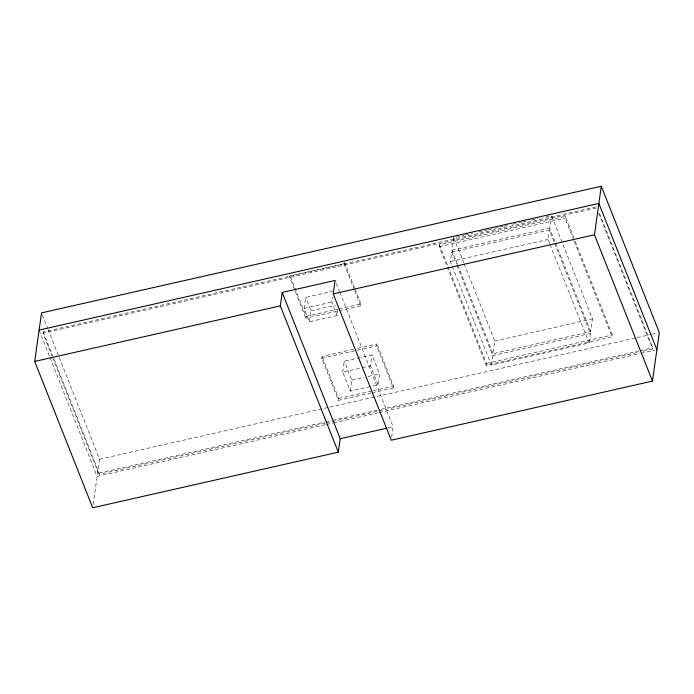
<?xml version="1.0" encoding="UTF-8"?>
<svg xmlns="http://www.w3.org/2000/svg" width="694" height="694" viewBox="0 0 694 694"><rect width="100%" height="100%" fill="white"/><g stroke="black" fill="none" stroke-linecap="round" stroke-linejoin="round"><path stroke-width="0.52" stroke-dasharray="3.47 2.6" d="M43.028 333.207L43.202 331.966L596.823 206.708L596.649 207.948L43.028 333.207L52.154 356.23M93.161 504.547L99.537 459.211L48.276 329.936M325.096 423.193L98.99 474.349L99.173 473.108L53.126 356.994M338.03 309.533L337.189 315.51L309.437 321.782L304.111 308.353L305.655 297.405L332.374 291.359M355.016 288.912L360.975 303.946L360.715 305.811L305.889 318.216L306.149 316.351L289.459 274.26M309.437 321.782L310.981 310.834L305.655 297.405M371.143 392.96L338.455 400.351L321.764 358.26L322.033 356.395L355.77 348.761M337.189 315.51L331.862 302.072L332.565 297.093M354.356 289.78L344.024 263.72L344.285 261.855L354.617 287.915M338.455 400.351L338.724 398.486L322.033 356.395M342.732 372.088L344.267 361.14L372.019 354.86L379.566 373.884L378.022 384.832L350.27 391.112L342.732 372.088L361.236 367.907M350.27 391.112L351.815 380.156L344.267 361.14M378.022 384.832L370.483 365.807L372.019 354.86M372.192 392.717L393.281 387.946L376.59 345.855L376.851 343.99L356.82 348.527M393.281 387.946L393.541 386.081L376.851 343.99M391.668 437.099L393.125 426.767L339.878 292.478M575.274 241.477L612.351 334.968L612.082 336.842L486.208 365.313L439.172 246.691L439.432 244.826L565.306 216.346L573.678 237.452M554.567 243.073L590.412 333.484L589.085 342.94L491.369 365.044L450.345 261.577L451.673 252.122L549.388 230.009L554.168 242.067M457.511 264.319L451.933 250.256L453.72 237.556L464.225 235.179M486.208 365.313L486.468 363.448L448.203 266.938M491.369 365.044L492.697 355.588L456.852 265.177M551.834 216.459L592.459 318.928L590.681 331.619L492.966 353.723L494.744 341.032L464.078 263.677M549.648 243.481L548.06 239.465L549.388 230.009M590.681 331.619L549.648 228.144L551.288 216.511M573.817 240.332L565.046 218.211L565.306 216.346M643.104 351.242L652.62 349.091L652.794 347.85L598.809 211.713M465.275 234.945L472.631 233.279M478.938 231.857L487.344 229.948M488.394 229.714L503.098 226.383M504.148 226.149L507.305 225.437M512.554 224.249L517.811 223.06M518.86 222.817L522.009 222.106M523.068 221.872L526.217 221.16M531.465 219.972L537.772 218.541M546.178 216.641L549.336 215.929M344.024 263.72L289.198 276.125L305.889 318.216M439.172 246.691L565.046 218.211M451.933 250.256L549.648 228.144M450.345 261.577L548.06 239.465M304.111 308.353L331.862 302.072M310.981 310.834L335.644 305.256M306.149 316.351L337.778 309.194M338.837 308.951L360.975 303.946M321.764 358.26L376.59 345.855M362.259 367.673L370.483 365.807M494.744 341.032L592.459 318.928M351.815 380.156L364.142 377.371M368.254 376.443L379.566 373.884M492.697 355.588L590.412 333.484M486.468 363.448L612.351 334.968M338.724 398.486L372.461 390.852M373.511 390.609L393.541 386.081M99.537 459.211L328.722 407.352M329.78 407.118L636.068 337.822M637.118 337.579L650.851 334.473M651.909 334.239L657.192 333.042M99.173 473.108L325.269 421.952M326.319 421.709L331.602 420.521M332.66 420.278L377.033 410.241M381.266 409.287L639.053 350.956M640.111 350.713L652.794 347.85M326.145 422.95L377.918 411.238M378.976 411.004L638.879 352.196M325.252 424.771L97.125 476.388L49.838 357.132M326.31 424.528L332.643 423.097M333.701 422.854L378.057 412.817M379.115 412.583L639.989 353.558M641.048 353.324L654.772 350.218M387.937 427.938L393.125 426.767M598.636 212.954L652.62 349.091M574.216 241.33L612.082 336.842M550.047 244.488L589.085 342.94M453.72 237.556L463.679 262.67M457.91 265.325L492.966 353.723M451.673 252.122L456.452 264.171M439.432 244.826L447.804 265.932M354.755 290.777L360.715 305.811M336.304 283.464L339.479 291.48M42.317 314.903L47.877 328.939M43.202 331.966L52.727 355.987M52.553 357.228L98.99 474.349M39.107 330.075L49.439 356.135"/><path stroke-width="1.04" d="M34.7 361.435L41.519 312.899L601.29 186.252L659.3 332.565L652.481 381.101L391.234 440.204L333.224 293.9L335.107 280.454L282.198 292.426L280.307 305.872L338.316 452.176L92.71 507.748L34.7 361.435L280.307 305.872M338.316 452.176L340.207 438.738L282.198 292.426M652.481 381.101L594.463 234.789L601.29 186.252M39.107 330.075L598.87 203.429L656.888 349.733M333.224 293.9L594.463 234.789M340.207 438.738L386.896 428.172"/></g></svg>
